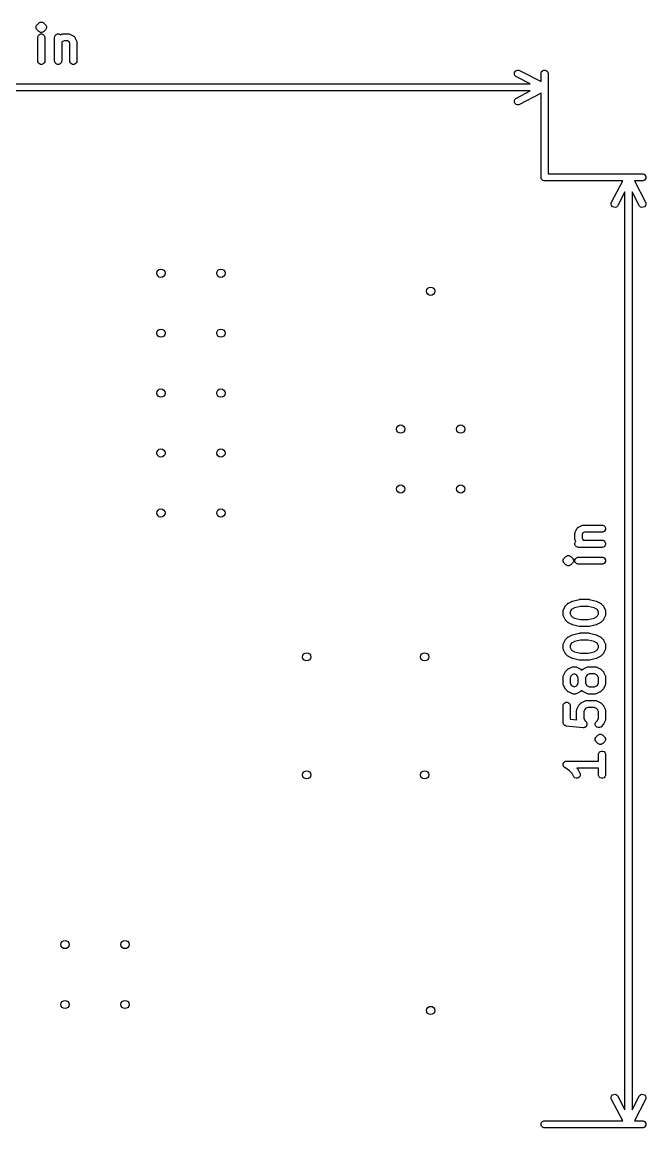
# Model space of a CAD drawing. Extents: x 0 to 2.16, y 0 to 1.85.
# Drawn here: x 1.118 to 2.159, y 0.004 to 1.849 of the extents above; entities that cross this region are included whole.
import ezdxf

# ---------------------------------------------------------------- set-up
doc = ezdxf.new("R2010")
doc.units = 0
doc.header["$MEASUREMENT"] = 0
doc.layers.add('BLACK', color=7, linetype='CONTINUOUS')

msp = doc.modelspace()

# ---------------------------------------------------------------- linework, layer by layer
at = {"layer": 'BLACK', "linetype": 'CONTINUOUS'}
for p, q in [((1.1435, 1.8446), (1.1463, 1.8474)), ((1.1463, 1.8474), (1.1472, 1.8481)), ((1.1472, 1.8481), (1.1485, 1.8487)), ((1.1472, 1.8481), (1.1472, 1.8481)), ((1.1485, 1.8487), (1.1493, 1.849)), ((1.1493, 1.849), (1.1516, 1.849)), ((1.1516, 1.849), (1.1524, 1.8487)), ((1.1524, 1.8487), (1.1537, 1.8481)), ((1.1537, 1.8481), (1.1546, 1.8474)), ((1.1546, 1.8474), (1.1574, 1.8446)), ((1.1418, 1.8416), (1.1419, 1.8418)), ((1.1418, 1.8393), (1.1418, 1.8416)), ((1.1421, 1.8387), (1.1418, 1.8393)), ((1.1419, 1.8418), (1.1427, 1.8437)), ((1.1427, 1.8371), (1.1421, 1.8387)), ((1.1427, 1.8437), (1.1435, 1.8446)), ((1.1427, 1.8437), (1.1427, 1.8437)), ((1.1435, 1.8362), (1.1427, 1.8371)), ((1.1463, 1.8334), (1.1435, 1.8362)), ((1.1447, 1.8247), (1.1455, 1.8268)), ((1.1455, 1.8268), (1.1472, 1.8284)), ((1.1472, 1.8327), (1.1463, 1.8334)), ((1.1481, 1.8323), (1.1472, 1.8327)), ((1.1472, 1.8284), (1.1493, 1.8293)), ((1.1493, 1.8318), (1.1481, 1.8323)), ((1.1516, 1.8318), (1.1493, 1.8318)), ((1.1493, 1.8293), (1.1516, 1.8293)), ((1.1531, 1.8324), (1.1516, 1.8318)), ((1.1516, 1.8293), (1.1537, 1.8284)), ((1.1537, 1.8327), (1.1531, 1.8324)), ((1.1546, 1.8334), (1.1537, 1.8327)), ((1.1537, 1.8327), (1.1537, 1.8327)), ((1.1537, 1.8284), (1.1554, 1.8268)), ((1.1574, 1.8362), (1.1546, 1.8334)), ((1.1554, 1.8268), (1.1562, 1.8247)), ((1.1574, 1.8446), (1.1582, 1.8437)), ((1.1582, 1.8371), (1.1574, 1.8362)), ((1.1582, 1.8437), (1.1591, 1.8416)), ((1.1591, 1.8393), (1.1582, 1.8371)), ((1.1582, 1.8371), (1.1582, 1.8371)), ((1.1591, 1.8416), (1.1591, 1.8393)), ((1.1728, 1.8247), (1.1737, 1.8268)), ((1.1737, 1.8268), (1.1753, 1.8284)), ((1.1753, 1.8284), (1.1774, 1.8293)), ((1.1774, 1.8293), (1.1797, 1.8293)), ((1.1797, 1.8293), (1.1819, 1.8284)), ((1.1819, 1.8284), (1.1824, 1.8279)), ((1.1824, 1.8279), (1.1844, 1.8288)), ((1.1844, 1.8288), (1.1854, 1.8292)), ((1.1854, 1.8292), (1.1857, 1.8292)), ((1.1857, 1.8292), (1.1859, 1.8293)), ((1.1859, 1.8293), (1.187, 1.8294)), ((1.187, 1.8294), (1.1954, 1.8294)), ((1.1954, 1.8294), (1.1966, 1.8293)), ((1.1966, 1.8293), (1.1968, 1.8292)), ((1.1968, 1.8292), (1.197, 1.8292)), ((1.197, 1.8292), (1.1981, 1.8288)), ((1.1981, 1.8288), (1.2037, 1.826)), ((1.1445, 1.8235), (1.1447, 1.8247)), ((1.1445, 1.7842), (1.1445, 1.8235)), ((1.1562, 1.8247), (1.1564, 1.8235)), ((1.1564, 1.8235), (1.1564, 1.7842)), ((1.1727, 1.8235), (1.1728, 1.8247)), ((1.1727, 1.7842), (1.1727, 1.8235)), ((1.1849, 1.8159), (1.1845, 1.8155)), ((1.1845, 1.8155), (1.1845, 1.7842)), ((1.1884, 1.8176), (1.1849, 1.8159)), ((1.1941, 1.8176), (1.1884, 1.8176)), ((1.1967, 1.8163), (1.1941, 1.8176)), ((1.198, 1.8137), (1.1967, 1.8163)), ((1.198, 1.7842), (1.198, 1.8137)), ((1.2037, 1.826), (1.2039, 1.8259)), ((1.2039, 1.8259), (1.204, 1.8258)), ((1.204, 1.8258), (1.2041, 1.8258)), ((1.2041, 1.8258), (1.2047, 1.8254)), ((1.2047, 1.8254), (1.2052, 1.8248)), ((1.2052, 1.8248), (1.2057, 1.8243)), ((1.2057, 1.8243), (1.2061, 1.8238)), ((1.2061, 1.8238), (1.2062, 1.8236)), ((1.2062, 1.8236), (1.2062, 1.8236)), ((1.2062, 1.8236), (1.2064, 1.8234)), ((1.2064, 1.8234), (1.2092, 1.8177)), ((1.2092, 1.8177), (1.2096, 1.8167)), ((1.2096, 1.8167), (1.2096, 1.8164)), ((1.2096, 1.8164), (1.2097, 1.8162)), ((1.2097, 1.8162), (1.2098, 1.8151)), ((1.2098, 1.8151), (1.2098, 1.7842)), ((1.1447, 1.783), (1.1445, 1.7842)), ((1.1455, 1.7809), (1.1447, 1.783)), ((1.1472, 1.7793), (1.1455, 1.7809)), ((1.1493, 1.7784), (1.1472, 1.7793)), ((1.1516, 1.7784), (1.1493, 1.7784)), ((1.1537, 1.7793), (1.1516, 1.7784)), ((1.1554, 1.7809), (1.1537, 1.7793)), ((1.1562, 1.783), (1.1554, 1.7809)), ((1.1564, 1.7842), (1.1562, 1.783)), ((1.1728, 1.783), (1.1727, 1.7842)), ((1.1737, 1.7809), (1.1728, 1.783)), ((1.1753, 1.7793), (1.1737, 1.7809)), ((1.1774, 1.7784), (1.1753, 1.7793)), ((1.1797, 1.7784), (1.1774, 1.7784)), ((1.1819, 1.7793), (1.1797, 1.7784)), ((1.1835, 1.7809), (1.1819, 1.7793)), ((1.1844, 1.783), (1.1835, 1.7809)), ((1.1845, 1.7842), (1.1844, 1.783)), ((1.1981, 1.783), (1.198, 1.7842)), ((1.199, 1.7809), (1.1981, 1.783)), ((1.2006, 1.7793), (1.199, 1.7809)), ((1.2027, 1.7784), (1.2006, 1.7793)), ((1.205, 1.7784), (1.2027, 1.7784)), ((1.2072, 1.7793), (1.205, 1.7784)), ((1.2088, 1.7809), (1.2072, 1.7793)), ((1.2097, 1.783), (1.2088, 1.7809)), ((1.2098, 1.7842), (1.2097, 1.783)), ((1.9398, 1.7624), (1.94, 1.7647)), ((1.9405, 1.7602), (1.9398, 1.7624)), ((1.94, 1.7647), (1.941, 1.7668)), ((1.942, 1.7585), (1.9405, 1.7602)), ((1.941, 1.7668), (1.9428, 1.7683)), ((1.9429, 1.7578), (1.942, 1.7585)), ((1.9428, 1.7683), (1.945, 1.769)), ((1.9659, 1.7459), (1.9429, 1.7578)), ((1.945, 1.769), (1.9473, 1.7688)), ((1.9473, 1.7688), (1.9484, 1.7683)), ((1.9484, 1.7683), (1.9841, 1.7497)), ((1.9841, 1.7631), (1.9842, 1.7642)), ((1.9841, 1.7497), (1.9841, 1.7631)), ((1.9842, 1.7642), (1.9851, 1.7664)), ((1.9851, 1.7664), (1.9867, 1.768)), ((1.9867, 1.768), (1.9888, 1.7689)), ((1.9888, 1.7689), (1.9912, 1.7689)), ((1.9912, 1.7689), (1.9933, 1.768)), ((1.9933, 1.768), (1.9949, 1.7664)), ((1.9949, 1.7664), (1.9958, 1.7642)), ((1.9958, 1.7642), (1.9959, 1.7631)), ((1.9959, 1.7631), (1.9959, 1.5959)), ((0.0341, 1.7459), (1.9659, 1.7459)), ((1.9659, 1.7341), (0.0341, 1.7341)), ((1.9398, 1.7176), (1.9405, 1.7198)), ((1.94, 1.7153), (1.9398, 1.7176)), ((1.9405, 1.7198), (1.942, 1.7215)), ((1.942, 1.7215), (1.9429, 1.7222)), ((1.9429, 1.7222), (1.9659, 1.7341)), ((1.9841, 1.7303), (1.9484, 1.7117)), ((1.9841, 1.59), (1.9841, 1.7303)), ((1.941, 1.7132), (1.94, 1.7153)), ((1.9428, 1.7117), (1.941, 1.7132)), ((1.945, 1.711), (1.9428, 1.7117)), ((1.9473, 1.7112), (1.945, 1.711)), ((1.9484, 1.7117), (1.9473, 1.7112)), ((1.9842, 1.5888), (1.9841, 1.59)), ((1.9851, 1.5867), (1.9842, 1.5888)), ((1.9867, 1.5851), (1.9851, 1.5867)), ((1.9959, 1.5959), (2.1531, 1.5959)), ((2.1531, 1.5959), (2.1542, 1.5958)), ((2.1542, 1.5958), (2.1564, 1.5949)), ((2.1564, 1.5949), (2.158, 1.5933)), ((2.158, 1.5867), (2.1564, 1.5851)), ((2.158, 1.5933), (2.1589, 1.5912)), ((2.1589, 1.5888), (2.158, 1.5867)), ((2.1589, 1.5912), (2.1589, 1.5888)), ((1.9888, 1.5842), (1.9867, 1.5851)), ((1.99, 1.5841), (1.9888, 1.5842)), ((2.1203, 1.5841), (1.99, 1.5841)), ((2.1017, 1.5484), (2.1203, 1.5841)), ((2.1531, 1.5841), (2.1397, 1.5841)), ((2.1397, 1.5841), (2.1583, 1.5484)), ((2.1542, 1.5842), (2.1531, 1.5841)), ((2.1564, 1.5851), (2.1542, 1.5842)), ((2.1241, 1.5659), (2.1122, 1.5429)), ((2.1241, 0.0341), (2.1241, 1.5659)), ((2.1478, 1.5429), (2.1359, 1.5659)), ((2.1359, 1.5659), (2.1359, 0.0341)), ((2.101, 1.545), (2.1012, 1.5473)), ((2.1017, 1.5428), (2.101, 1.545)), ((2.1012, 1.5473), (2.1017, 1.5484)), ((2.1032, 1.541), (2.1017, 1.5428)), ((2.1053, 1.54), (2.1032, 1.541)), ((2.1076, 1.5398), (2.1053, 1.54)), ((2.1098, 1.5405), (2.1076, 1.5398)), ((2.1115, 1.542), (2.1098, 1.5405)), ((2.1122, 1.5429), (2.1115, 1.542)), ((2.1485, 1.542), (2.1478, 1.5429)), ((2.1502, 1.5405), (2.1485, 1.542)), ((2.1524, 1.5398), (2.1502, 1.5405)), ((2.1547, 1.54), (2.1524, 1.5398)), ((2.1568, 1.541), (2.1547, 1.54)), ((2.1583, 1.5428), (2.1568, 1.541)), ((2.1583, 1.5484), (2.1588, 1.5473)), ((2.159, 1.545), (2.1583, 1.5428)), ((2.1588, 1.5473), (2.159, 1.545)), ((2.0406, 0.9954), (2.0407, 0.9966)), ((2.0407, 0.9966), (2.0408, 0.9968)), ((2.0408, 0.997), (2.0412, 0.9981)), ((2.0408, 0.9968), (2.0408, 0.997)), ((2.0412, 0.9981), (2.044, 1.0037)), ((2.044, 1.0037), (2.0441, 1.0039)), ((2.0441, 1.0039), (2.0442, 1.004)), ((2.0442, 1.0041), (2.0446, 1.0047)), ((2.0442, 1.004), (2.0442, 1.0041)), ((2.0446, 1.0047), (2.0452, 1.0052)), ((2.0452, 1.0052), (2.0457, 1.0057)), ((2.0457, 1.0057), (2.0462, 1.0061)), ((2.0462, 1.0061), (2.0464, 1.0062)), ((2.0464, 1.0062), (2.0466, 1.0064)), ((2.0464, 1.0062), (2.0464, 1.0062)), ((2.0466, 1.0064), (2.0523, 1.0092)), ((2.0523, 1.0092), (2.0533, 1.0096)), ((2.0537, 0.9967), (2.0524, 0.9941)), ((2.0533, 1.0096), (2.0536, 1.0096)), ((2.0536, 1.0096), (2.0538, 1.0097)), ((2.0563, 0.998), (2.0537, 0.9967)), ((2.0538, 1.0097), (2.0549, 1.0098)), ((2.0549, 1.0098), (2.0858, 1.0098)), ((2.0858, 0.998), (2.0563, 0.998)), ((2.0858, 1.0098), (2.087, 1.0097)), ((2.087, 0.9981), (2.0858, 0.998)), ((2.087, 1.0097), (2.0891, 1.0088)), ((2.0891, 0.999), (2.087, 0.9981)), ((2.0891, 1.0088), (2.0907, 1.0072)), ((2.0907, 1.0006), (2.0891, 0.999)), ((2.0907, 1.0072), (2.0916, 1.005)), ((2.0916, 1.0027), (2.0907, 1.0006)), ((2.0916, 1.005), (2.0916, 1.0027)), ((2.0406, 0.987), (2.0406, 0.9954)), ((2.0407, 0.9859), (2.0406, 0.987)), ((2.0408, 0.9857), (2.0407, 0.9859)), ((2.0407, 0.9797), (2.0416, 0.9819)), ((2.0407, 0.9774), (2.0407, 0.9797)), ((2.0408, 0.9854), (2.0408, 0.9857)), ((2.0412, 0.9844), (2.0408, 0.9854)), ((2.0421, 0.9824), (2.0412, 0.9844)), ((2.0416, 0.9819), (2.0421, 0.9824)), ((2.0524, 0.9941), (2.0524, 0.9884)), ((2.0524, 0.9884), (2.0541, 0.9849)), ((2.0541, 0.9849), (2.0545, 0.9845)), ((2.0545, 0.9845), (2.0858, 0.9845)), ((2.0858, 0.9845), (2.087, 0.9844)), ((2.087, 0.9844), (2.0891, 0.9835)), ((2.0891, 0.9835), (2.0907, 0.9819)), ((2.0907, 0.9819), (2.0916, 0.9797)), ((2.0916, 0.9797), (2.0916, 0.9774)), ((2.0416, 0.9753), (2.0407, 0.9774)), ((2.0432, 0.9737), (2.0416, 0.9753)), ((2.0453, 0.9728), (2.0432, 0.9737)), ((2.0465, 0.9727), (2.0453, 0.9728)), ((2.0858, 0.9727), (2.0465, 0.9727)), ((2.087, 0.9728), (2.0858, 0.9727)), ((2.0891, 0.9737), (2.087, 0.9728)), ((2.0907, 0.9753), (2.0891, 0.9737)), ((2.0916, 0.9774), (2.0907, 0.9753)), ((2.021, 0.9516), (2.0219, 0.9537)), ((2.021, 0.9493), (2.021, 0.9516)), ((2.021, 0.9516), (2.021, 0.9516)), ((2.021, 0.9516), (2.021, 0.9516)), ((2.0211, 0.9491), (2.021, 0.9493)), ((2.0219, 0.9472), (2.0211, 0.9491)), ((2.0219, 0.9537), (2.0226, 0.9546)), ((2.0219, 0.9537), (2.0219, 0.9537)), ((2.0226, 0.9463), (2.0219, 0.9472)), ((2.0219, 0.9472), (2.0219, 0.9472)), ((2.0226, 0.9546), (2.0254, 0.9574)), ((2.0254, 0.9435), (2.0226, 0.9463)), ((2.0254, 0.9574), (2.0263, 0.9582)), ((2.0263, 0.9427), (2.0254, 0.9435)), ((2.0263, 0.9582), (2.0284, 0.9591)), ((2.0284, 0.9418), (2.0263, 0.9427)), ((2.0263, 0.9427), (2.0263, 0.9427)), ((2.0284, 0.9591), (2.0307, 0.9591)), ((2.0307, 0.9418), (2.0284, 0.9418)), ((2.0284, 0.9418), (2.0284, 0.9418)), ((2.0307, 0.9591), (2.0307, 0.9591)), ((2.0307, 0.9591), (2.0316, 0.9587)), ((2.0329, 0.9427), (2.0307, 0.9418)), ((2.0316, 0.9587), (2.0329, 0.9582)), ((2.0329, 0.9582), (2.0329, 0.9582)), ((2.0329, 0.9582), (2.0338, 0.9574)), ((2.0338, 0.9435), (2.0329, 0.9427)), ((2.0338, 0.9574), (2.0366, 0.9546)), ((2.0366, 0.9463), (2.0338, 0.9435)), ((2.0366, 0.9546), (2.0373, 0.9537)), ((2.0373, 0.9472), (2.0366, 0.9463)), ((2.0373, 0.9537), (2.0373, 0.9537)), ((2.0373, 0.9537), (2.0382, 0.9516)), ((2.0377, 0.9481), (2.0373, 0.9472)), ((2.0382, 0.9493), (2.0377, 0.9481)), ((2.0382, 0.9516), (2.0382, 0.9493)), ((2.0407, 0.9516), (2.0416, 0.9537)), ((2.0407, 0.9493), (2.0407, 0.9516)), ((2.0416, 0.9472), (2.0407, 0.9493)), ((2.0416, 0.9537), (2.0432, 0.9554)), ((2.0432, 0.9455), (2.0416, 0.9472)), ((2.0432, 0.9554), (2.0453, 0.9562)), ((2.0453, 0.9447), (2.0432, 0.9455)), ((2.0453, 0.9562), (2.0465, 0.9564)), ((2.0465, 0.9445), (2.0453, 0.9447)), ((2.0465, 0.9564), (2.0858, 0.9564)), ((2.0858, 0.9445), (2.0465, 0.9445)), ((2.0858, 0.9564), (2.087, 0.9562)), ((2.087, 0.9447), (2.0858, 0.9445)), ((2.087, 0.9562), (2.0891, 0.9554)), ((2.0891, 0.9455), (2.087, 0.9447)), ((2.0891, 0.9554), (2.0907, 0.9537)), ((2.0907, 0.9472), (2.0891, 0.9455)), ((2.0907, 0.9537), (2.0916, 0.9516)), ((2.0916, 0.9493), (2.0907, 0.9472)), ((2.0916, 0.9516), (2.0916, 0.9493)), ((2.0366, 0.8831), (2.0478, 0.8859)), ((2.0478, 0.8859), (2.048, 0.8859)), ((2.048, 0.8859), (2.0481, 0.8859)), ((2.0481, 0.8859), (2.0486, 0.886)), ((2.0486, 0.886), (2.049, 0.886)), ((2.049, 0.886), (2.0491, 0.886)), ((2.0491, 0.886), (2.0493, 0.8861)), ((2.0493, 0.8861), (2.0633, 0.8861)), ((2.0633, 0.8861), (2.0635, 0.886)), ((2.0635, 0.886), (2.0636, 0.886)), ((2.0636, 0.886), (2.0641, 0.886)), ((2.0641, 0.886), (2.0645, 0.8859)), ((2.0645, 0.8859), (2.0646, 0.8859)), ((2.0646, 0.8859), (2.0648, 0.8859)), ((2.0648, 0.8859), (2.076, 0.8831)), ((2.0209, 0.8661), (2.021, 0.8672)), ((2.021, 0.8672), (2.0211, 0.8674)), ((2.0211, 0.8676), (2.0215, 0.8687)), ((2.0211, 0.8674), (2.0211, 0.8676)), ((2.0215, 0.8687), (2.0243, 0.8744)), ((2.0243, 0.8744), (2.0246, 0.8748)), ((2.0246, 0.8748), (2.0247, 0.875)), ((2.0247, 0.875), (2.0248, 0.8752)), ((2.0248, 0.8752), (2.0249, 0.8753)), ((2.0249, 0.8753), (2.025, 0.8754)), ((2.025, 0.8754), (2.0254, 0.8759)), ((2.0254, 0.8759), (2.0282, 0.8787)), ((2.0282, 0.8787), (2.0287, 0.8791)), ((2.0287, 0.8791), (2.0288, 0.8792)), ((2.0288, 0.8792), (2.029, 0.8793)), ((2.029, 0.8793), (2.0291, 0.8794)), ((2.0291, 0.8794), (2.0293, 0.8795)), ((2.0293, 0.8795), (2.0298, 0.8798)), ((2.0298, 0.8798), (2.0354, 0.8826)), ((2.0345, 0.8682), (2.0327, 0.8647)), ((2.0359, 0.8697), (2.0345, 0.8682)), ((2.0354, 0.8826), (2.0355, 0.8826)), ((2.0355, 0.8827), (2.036, 0.8828)), ((2.0355, 0.8826), (2.0355, 0.8827)), ((2.0401, 0.8718), (2.0359, 0.8697)), ((2.036, 0.8828), (2.0365, 0.883)), ((2.0365, 0.883), (2.0366, 0.8831)), ((2.0365, 0.883), (2.0365, 0.883)), ((2.05, 0.8742), (2.0401, 0.8718)), ((2.0626, 0.8742), (2.05, 0.8742)), ((2.0725, 0.8718), (2.0626, 0.8742)), ((2.0767, 0.8697), (2.0725, 0.8718)), ((2.076, 0.8831), (2.0761, 0.883)), ((2.0761, 0.883), (2.0762, 0.883)), ((2.0762, 0.883), (2.0766, 0.8828)), ((2.0766, 0.8828), (2.0771, 0.8827)), ((2.0782, 0.8682), (2.0767, 0.8697)), ((2.0771, 0.8827), (2.0771, 0.8826)), ((2.0771, 0.8826), (2.0772, 0.8826)), ((2.0772, 0.8826), (2.0829, 0.8798)), ((2.0799, 0.8647), (2.0782, 0.8682)), ((2.0829, 0.8798), (2.0834, 0.8795)), ((2.0834, 0.8795), (2.0835, 0.8794)), ((2.0835, 0.8794), (2.0837, 0.8793)), ((2.0837, 0.8793), (2.0838, 0.8792)), ((2.0838, 0.8792), (2.0839, 0.8791)), ((2.0839, 0.8791), (2.0844, 0.8787)), ((2.0844, 0.8787), (2.0872, 0.8759)), ((2.0872, 0.8759), (2.0876, 0.8754)), ((2.0876, 0.8754), (2.0877, 0.8753)), ((2.0877, 0.8753), (2.0878, 0.8752)), ((2.0878, 0.8752), (2.0879, 0.875)), ((2.0879, 0.875), (2.088, 0.8748)), ((2.088, 0.8748), (2.0883, 0.8744)), ((2.0883, 0.8744), (2.0911, 0.8687)), ((2.0911, 0.8687), (2.0915, 0.8676)), ((2.0915, 0.8676), (2.0916, 0.8674)), ((2.0916, 0.8674), (2.0916, 0.8672)), ((2.0916, 0.8672), (2.0917, 0.8661)), ((2.0209, 0.8605), (2.0209, 0.8661)), ((2.021, 0.8593), (2.0209, 0.8605)), ((2.0211, 0.8591), (2.021, 0.8593)), ((2.0211, 0.8589), (2.0211, 0.8591)), ((2.0215, 0.8578), (2.0211, 0.8589)), ((2.0243, 0.8522), (2.0215, 0.8578)), ((2.0246, 0.8517), (2.0243, 0.8522)), ((2.0247, 0.8516), (2.0246, 0.8517)), ((2.0248, 0.8514), (2.0247, 0.8516)), ((2.0249, 0.8512), (2.0248, 0.8514)), ((2.025, 0.8511), (2.0249, 0.8512)), ((2.0254, 0.8507), (2.025, 0.8511)), ((2.0282, 0.8478), (2.0254, 0.8507)), ((2.0327, 0.8647), (2.0327, 0.8619)), ((2.0327, 0.8619), (2.0345, 0.8583)), ((2.0345, 0.8583), (2.0359, 0.8569)), ((2.0359, 0.8569), (2.0401, 0.8548)), ((2.0401, 0.8548), (2.05, 0.8523)), ((2.05, 0.8523), (2.0626, 0.8523)), ((2.0626, 0.8523), (2.0725, 0.8548)), ((2.0725, 0.8548), (2.0767, 0.8569)), ((2.0767, 0.8569), (2.0782, 0.8583)), ((2.0782, 0.8583), (2.0799, 0.8619)), ((2.0799, 0.8619), (2.0799, 0.8647)), ((2.0872, 0.8507), (2.0844, 0.8478)), ((2.0876, 0.8511), (2.0872, 0.8507)), ((2.0877, 0.8512), (2.0876, 0.8511)), ((2.0878, 0.8514), (2.0877, 0.8512)), ((2.0879, 0.8516), (2.0878, 0.8514)), ((2.088, 0.8517), (2.0879, 0.8516)), ((2.0883, 0.8522), (2.088, 0.8517)), ((2.0911, 0.8578), (2.0883, 0.8522)), ((2.0915, 0.8589), (2.0911, 0.8578)), ((2.0916, 0.8591), (2.0915, 0.8589)), ((2.0917, 0.8605), (2.0916, 0.8593)), ((2.0916, 0.8593), (2.0916, 0.8591)), ((2.0917, 0.8661), (2.0917, 0.8605)), ((2.0287, 0.8475), (2.0282, 0.8478)), ((2.0288, 0.8474), (2.0287, 0.8475)), ((2.029, 0.8472), (2.0288, 0.8474)), ((2.0291, 0.8471), (2.029, 0.8472)), ((2.0293, 0.8471), (2.0291, 0.8471)), ((2.0298, 0.8467), (2.0293, 0.8471)), ((2.0354, 0.8439), (2.0298, 0.8467)), ((2.0355, 0.8439), (2.0354, 0.8439)), ((2.036, 0.8437), (2.0355, 0.8439)), ((2.0355, 0.8439), (2.0355, 0.8439)), ((2.0365, 0.8435), (2.036, 0.8437)), ((2.0366, 0.8435), (2.0365, 0.8435)), ((2.0365, 0.8435), (2.0365, 0.8435)), ((2.0478, 0.8407), (2.0366, 0.8435)), ((2.048, 0.8406), (2.0478, 0.8407)), ((2.0481, 0.8406), (2.048, 0.8406)), ((2.0486, 0.8406), (2.0481, 0.8406)), ((2.049, 0.8405), (2.0486, 0.8406)), ((2.0491, 0.8405), (2.049, 0.8405)), ((2.0493, 0.8405), (2.0491, 0.8405)), ((2.0633, 0.8405), (2.0493, 0.8405)), ((2.0635, 0.8405), (2.0633, 0.8405)), ((2.0636, 0.8405), (2.0635, 0.8405)), ((2.0641, 0.8406), (2.0636, 0.8405)), ((2.0645, 0.8406), (2.0641, 0.8406)), ((2.0646, 0.8406), (2.0645, 0.8406)), ((2.0648, 0.8407), (2.0646, 0.8406)), ((2.076, 0.8435), (2.0648, 0.8407)), ((2.0761, 0.8435), (2.076, 0.8435)), ((2.0762, 0.8435), (2.0761, 0.8435)), ((2.0766, 0.8437), (2.0762, 0.8435)), ((2.0771, 0.8439), (2.0766, 0.8437)), ((2.0772, 0.8439), (2.0771, 0.8439)), ((2.0771, 0.8439), (2.0771, 0.8439)), ((2.0829, 0.8467), (2.0772, 0.8439)), ((2.0834, 0.8471), (2.0829, 0.8467)), ((2.0835, 0.8471), (2.0834, 0.8471)), ((2.0837, 0.8472), (2.0835, 0.8471)), ((2.0838, 0.8474), (2.0837, 0.8472)), ((2.0839, 0.8475), (2.0838, 0.8474)), ((2.0844, 0.8478), (2.0839, 0.8475)), ((2.0211, 0.8114), (2.0215, 0.8125)), ((2.0215, 0.8125), (2.0243, 0.8181)), ((2.0243, 0.8181), (2.0246, 0.8186)), ((2.0246, 0.8186), (2.0247, 0.8187)), ((2.0247, 0.8187), (2.0248, 0.8189)), ((2.0248, 0.8189), (2.0249, 0.8191)), ((2.0249, 0.8191), (2.025, 0.8192)), ((2.025, 0.8192), (2.0254, 0.8196)), ((2.0254, 0.8196), (2.0282, 0.8225)), ((2.0282, 0.8225), (2.0287, 0.8228)), ((2.0287, 0.8228), (2.0288, 0.8229)), ((2.0288, 0.8229), (2.029, 0.8231)), ((2.029, 0.8231), (2.0291, 0.8232)), ((2.0291, 0.8232), (2.0293, 0.8232)), ((2.0293, 0.8232), (2.0298, 0.8236)), ((2.0298, 0.8236), (2.0354, 0.8264)), ((2.0345, 0.812), (2.0327, 0.8084)), ((2.0359, 0.8134), (2.0345, 0.812)), ((2.0354, 0.8264), (2.0355, 0.8264)), ((2.0355, 0.8264), (2.036, 0.8266)), ((2.0355, 0.8264), (2.0355, 0.8264)), ((2.0401, 0.8155), (2.0359, 0.8134)), ((2.036, 0.8266), (2.0365, 0.8268)), ((2.0365, 0.8268), (2.0365, 0.8268)), ((2.0365, 0.8268), (2.0366, 0.8268)), ((2.0366, 0.8268), (2.0478, 0.8296)), ((2.05, 0.818), (2.0401, 0.8155)), ((2.0478, 0.8296), (2.048, 0.8297)), ((2.048, 0.8297), (2.0481, 0.8297)), ((2.0481, 0.8297), (2.0486, 0.8297)), ((2.0486, 0.8297), (2.049, 0.8298)), ((2.049, 0.8298), (2.0491, 0.8298)), ((2.0491, 0.8298), (2.0493, 0.8298)), ((2.0493, 0.8298), (2.0633, 0.8298)), ((2.0626, 0.818), (2.05, 0.818)), ((2.0725, 0.8155), (2.0626, 0.818)), ((2.0633, 0.8298), (2.0635, 0.8298)), ((2.0635, 0.8298), (2.0636, 0.8298)), ((2.0636, 0.8298), (2.0641, 0.8297)), ((2.0641, 0.8297), (2.0645, 0.8297)), ((2.0645, 0.8297), (2.0646, 0.8297)), ((2.0646, 0.8297), (2.0648, 0.8296)), ((2.0648, 0.8296), (2.076, 0.8268)), ((2.0767, 0.8134), (2.0725, 0.8155)), ((2.076, 0.8268), (2.0761, 0.8268)), ((2.0761, 0.8268), (2.0762, 0.8268)), ((2.0762, 0.8268), (2.0766, 0.8266)), ((2.0766, 0.8266), (2.0771, 0.8264)), ((2.0782, 0.812), (2.0767, 0.8134)), ((2.0771, 0.8264), (2.0771, 0.8264)), ((2.0771, 0.8264), (2.0772, 0.8264)), ((2.0772, 0.8264), (2.0829, 0.8236)), ((2.0799, 0.8084), (2.0782, 0.812)), ((2.0829, 0.8236), (2.0834, 0.8232)), ((2.0834, 0.8232), (2.0835, 0.8232)), ((2.0835, 0.8232), (2.0837, 0.8231)), ((2.0837, 0.8231), (2.0838, 0.8229)), ((2.0838, 0.8229), (2.0839, 0.8228)), ((2.0839, 0.8228), (2.0844, 0.8225)), ((2.0844, 0.8225), (2.0872, 0.8196)), ((2.0872, 0.8196), (2.0876, 0.8192)), ((2.0876, 0.8192), (2.0877, 0.8191)), ((2.0877, 0.8191), (2.0878, 0.8189)), ((2.0878, 0.8189), (2.0879, 0.8187)), ((2.0879, 0.8187), (2.088, 0.8186)), ((2.088, 0.8186), (2.0883, 0.8181)), ((2.0883, 0.8181), (2.0911, 0.8125)), ((2.0911, 0.8125), (2.0915, 0.8114)), ((2.0209, 0.8098), (2.021, 0.811)), ((2.0209, 0.8042), (2.0209, 0.8098)), ((2.021, 0.8031), (2.0209, 0.8042)), ((2.021, 0.811), (2.0211, 0.8112)), ((2.0211, 0.8029), (2.021, 0.8031)), ((2.0211, 0.8112), (2.0211, 0.8114)), ((2.0211, 0.8027), (2.0211, 0.8029)), ((2.0215, 0.8016), (2.0211, 0.8027)), ((2.0243, 0.796), (2.0215, 0.8016)), ((2.0246, 0.7955), (2.0243, 0.796)), ((2.0247, 0.7953), (2.0246, 0.7955)), ((2.0248, 0.7952), (2.0247, 0.7953)), ((2.0249, 0.795), (2.0248, 0.7952)), ((2.025, 0.7949), (2.0249, 0.795)), ((2.0254, 0.7944), (2.025, 0.7949)), ((2.0282, 0.7916), (2.0254, 0.7944)), ((2.0327, 0.8084), (2.0327, 0.8056)), ((2.0327, 0.8056), (2.0345, 0.8021)), ((2.0345, 0.8021), (2.0359, 0.8006)), ((2.0359, 0.8006), (2.0401, 0.7985)), ((2.0401, 0.7985), (2.05, 0.7961)), ((2.05, 0.7961), (2.0626, 0.7961)), ((2.0626, 0.7961), (2.0725, 0.7985)), ((2.0725, 0.7985), (2.0767, 0.8006)), ((2.0767, 0.8006), (2.0782, 0.8021)), ((2.0782, 0.8021), (2.0799, 0.8056)), ((2.0799, 0.8056), (2.0799, 0.8084)), ((2.0872, 0.7944), (2.0844, 0.7916)), ((2.0876, 0.7949), (2.0872, 0.7944)), ((2.0877, 0.795), (2.0876, 0.7949)), ((2.0878, 0.7952), (2.0877, 0.795)), ((2.0879, 0.7953), (2.0878, 0.7952)), ((2.088, 0.7955), (2.0879, 0.7953)), ((2.0883, 0.796), (2.088, 0.7955)), ((2.0911, 0.8016), (2.0883, 0.796)), ((2.0915, 0.8027), (2.0911, 0.8016)), ((2.0915, 0.8114), (2.0916, 0.8112)), ((2.0916, 0.8029), (2.0915, 0.8027)), ((2.0916, 0.8112), (2.0916, 0.811)), ((2.0916, 0.811), (2.0917, 0.8098)), ((2.0917, 0.8042), (2.0916, 0.8031)), ((2.0916, 0.8031), (2.0916, 0.8029)), ((2.0917, 0.8098), (2.0917, 0.8042)), ((2.0287, 0.7912), (2.0282, 0.7916)), ((2.0288, 0.7911), (2.0287, 0.7912)), ((2.029, 0.791), (2.0288, 0.7911)), ((2.0291, 0.7909), (2.029, 0.791)), ((2.0293, 0.7908), (2.0291, 0.7909)), ((2.0298, 0.7905), (2.0293, 0.7908)), ((2.0354, 0.7877), (2.0298, 0.7905)), ((2.0355, 0.7877), (2.0354, 0.7877)), ((2.0355, 0.7876), (2.0355, 0.7877)), ((2.036, 0.7875), (2.0355, 0.7876)), ((2.0365, 0.7873), (2.036, 0.7875)), ((2.0366, 0.7872), (2.0365, 0.7873)), ((2.0365, 0.7873), (2.0365, 0.7873)), ((2.0478, 0.7844), (2.0366, 0.7872)), ((2.048, 0.7844), (2.0478, 0.7844)), ((2.0481, 0.7844), (2.048, 0.7844)), ((2.0486, 0.7843), (2.0481, 0.7844)), ((2.049, 0.7843), (2.0486, 0.7843)), ((2.0491, 0.7843), (2.049, 0.7843)), ((2.0493, 0.7843), (2.0491, 0.7843)), ((2.0633, 0.7843), (2.0493, 0.7843)), ((2.0635, 0.7843), (2.0633, 0.7843)), ((2.0636, 0.7843), (2.0635, 0.7843)), ((2.0641, 0.7843), (2.0636, 0.7843)), ((2.0645, 0.7844), (2.0641, 0.7843)), ((2.0646, 0.7844), (2.0645, 0.7844)), ((2.0648, 0.7844), (2.0646, 0.7844)), ((2.076, 0.7872), (2.0648, 0.7844)), ((2.0761, 0.7873), (2.076, 0.7872)), ((2.0762, 0.7873), (2.0761, 0.7873)), ((2.0766, 0.7875), (2.0762, 0.7873)), ((2.0771, 0.7876), (2.0766, 0.7875)), ((2.0772, 0.7877), (2.0771, 0.7877)), ((2.0771, 0.7877), (2.0771, 0.7876)), ((2.0829, 0.7905), (2.0772, 0.7877)), ((2.0834, 0.7908), (2.0829, 0.7905)), ((2.0835, 0.7909), (2.0834, 0.7908)), ((2.0837, 0.791), (2.0835, 0.7909)), ((2.0838, 0.7911), (2.0837, 0.791)), ((2.0839, 0.7912), (2.0838, 0.7911)), ((2.0844, 0.7916), (2.0839, 0.7912)), ((2.0209, 0.7564), (2.021, 0.7576)), ((2.021, 0.7576), (2.0211, 0.7578)), ((2.0211, 0.758), (2.0215, 0.7591)), ((2.0211, 0.7578), (2.0211, 0.758)), ((2.0215, 0.7591), (2.0243, 0.7647)), ((2.0243, 0.7647), (2.0246, 0.7652)), ((2.0246, 0.7652), (2.0247, 0.7653)), ((2.0247, 0.7653), (2.0248, 0.7655)), ((2.0248, 0.7655), (2.0249, 0.7657)), ((2.0249, 0.7657), (2.025, 0.7658)), ((2.025, 0.7658), (2.0254, 0.7662)), ((2.0254, 0.7662), (2.0282, 0.769)), ((2.0282, 0.769), (2.0287, 0.7694)), ((2.0287, 0.7694), (2.0288, 0.7695)), ((2.0288, 0.7695), (2.029, 0.7696)), ((2.029, 0.7696), (2.0291, 0.7698)), ((2.0291, 0.7698), (2.0293, 0.7698)), ((2.0293, 0.7698), (2.0298, 0.7701)), ((2.0298, 0.7701), (2.0354, 0.7729)), ((2.0345, 0.7585), (2.0327, 0.755)), ((2.0359, 0.76), (2.0345, 0.7585)), ((2.0354, 0.7729), (2.0365, 0.7734)), ((2.0394, 0.7618), (2.0359, 0.76)), ((2.0365, 0.7734), (2.0367, 0.7734)), ((2.0367, 0.7734), (2.0369, 0.7735)), ((2.0369, 0.7735), (2.038, 0.7736)), ((2.038, 0.7736), (2.0408, 0.7736)), ((2.0395, 0.7618), (2.0394, 0.7618)), ((2.043, 0.76), (2.0395, 0.7618)), ((2.0408, 0.7736), (2.042, 0.7735)), ((2.042, 0.7735), (2.0422, 0.7734)), ((2.0422, 0.7734), (2.0424, 0.7734)), ((2.0424, 0.7734), (2.0435, 0.7729)), ((2.0444, 0.7585), (2.043, 0.76)), ((2.0435, 0.7729), (2.0491, 0.7701)), ((2.0462, 0.755), (2.0444, 0.7585)), ((2.0491, 0.7701), (2.0496, 0.7698)), ((2.0496, 0.7698), (2.0498, 0.7698)), ((2.0498, 0.7698), (2.0499, 0.7696)), ((2.0499, 0.7696), (2.0501, 0.7695)), ((2.0501, 0.7695), (2.0502, 0.7694)), ((2.0502, 0.7694), (2.0506, 0.769)), ((2.0506, 0.769), (2.0521, 0.7676)), ((2.0521, 0.7676), (2.0535, 0.769)), ((2.0535, 0.769), (2.054, 0.7694)), ((2.054, 0.7694), (2.0541, 0.7695)), ((2.0541, 0.7695), (2.0543, 0.7696)), ((2.0543, 0.7696), (2.0544, 0.7698)), ((2.0544, 0.7698), (2.0546, 0.7698)), ((2.0546, 0.7698), (2.0551, 0.7701)), ((2.0551, 0.7701), (2.0607, 0.7729)), ((2.0598, 0.7585), (2.058, 0.755)), ((2.0612, 0.76), (2.0598, 0.7585)), ((2.0607, 0.7729), (2.0618, 0.7734)), ((2.0647, 0.7618), (2.0612, 0.76)), ((2.0618, 0.7734), (2.062, 0.7734)), ((2.062, 0.7734), (2.0622, 0.7735)), ((2.0622, 0.7735), (2.0633, 0.7736)), ((2.0633, 0.7736), (2.0746, 0.7736)), ((2.0732, 0.7618), (2.0647, 0.7618)), ((2.0767, 0.76), (2.0732, 0.7618)), ((2.0746, 0.7736), (2.0757, 0.7735)), ((2.0757, 0.7735), (2.0759, 0.7734)), ((2.0759, 0.7734), (2.0762, 0.7734)), ((2.0762, 0.7734), (2.0772, 0.7729)), ((2.0782, 0.7585), (2.0767, 0.76)), ((2.0772, 0.7729), (2.0829, 0.7701)), ((2.0799, 0.755), (2.0782, 0.7585)), ((2.0829, 0.7701), (2.0834, 0.7698)), ((2.0834, 0.7698), (2.0835, 0.7698)), ((2.0835, 0.7698), (2.0837, 0.7696)), ((2.0837, 0.7696), (2.0838, 0.7695)), ((2.0838, 0.7695), (2.0839, 0.7694)), ((2.0839, 0.7694), (2.0844, 0.769)), ((2.0844, 0.769), (2.0872, 0.7662)), ((2.0872, 0.7662), (2.0876, 0.7658)), ((2.0876, 0.7658), (2.0877, 0.7657)), ((2.0877, 0.7657), (2.0878, 0.7655)), ((2.0878, 0.7655), (2.0879, 0.7653)), ((2.0879, 0.7653), (2.088, 0.7652)), ((2.088, 0.7652), (2.0883, 0.7647)), ((2.0883, 0.7647), (2.0911, 0.7591)), ((2.0911, 0.7591), (2.0915, 0.758)), ((2.0915, 0.758), (2.0916, 0.7578)), ((2.0916, 0.7578), (2.0916, 0.7576)), ((2.0916, 0.7576), (2.0917, 0.7564)), ((2.0209, 0.7452), (2.0209, 0.7564)), ((2.021, 0.744), (2.0209, 0.7452)), ((2.0211, 0.7438), (2.021, 0.744)), ((2.0211, 0.7436), (2.0211, 0.7438)), ((2.0215, 0.7425), (2.0211, 0.7436)), ((2.0243, 0.7369), (2.0215, 0.7425)), ((2.0327, 0.755), (2.0327, 0.7466)), ((2.0327, 0.7466), (2.0345, 0.743)), ((2.0345, 0.743), (2.0359, 0.7416)), ((2.0359, 0.7416), (2.0394, 0.7398)), ((2.0394, 0.7398), (2.0395, 0.7398)), ((2.0395, 0.7398), (2.043, 0.7416)), ((2.043, 0.7416), (2.0444, 0.743)), ((2.0444, 0.743), (2.0462, 0.7466)), ((2.0462, 0.7466), (2.0462, 0.755)), ((2.058, 0.755), (2.058, 0.7466)), ((2.058, 0.7466), (2.0598, 0.743)), ((2.0598, 0.743), (2.0612, 0.7416)), ((2.0612, 0.7416), (2.0647, 0.7398)), ((2.0647, 0.7398), (2.0732, 0.7398)), ((2.0732, 0.7398), (2.0767, 0.7416)), ((2.0767, 0.7416), (2.0782, 0.743)), ((2.0782, 0.743), (2.0799, 0.7466)), ((2.0799, 0.7466), (2.0799, 0.755)), ((2.0911, 0.7425), (2.0883, 0.7369)), ((2.0915, 0.7436), (2.0911, 0.7425)), ((2.0916, 0.7438), (2.0915, 0.7436)), ((2.0917, 0.7452), (2.0916, 0.744)), ((2.0916, 0.744), (2.0916, 0.7438)), ((2.0917, 0.7564), (2.0917, 0.7452)), ((2.0246, 0.7364), (2.0243, 0.7369)), ((2.0247, 0.7363), (2.0246, 0.7364)), ((2.0248, 0.7361), (2.0247, 0.7363)), ((2.0249, 0.7359), (2.0248, 0.7361)), ((2.025, 0.7358), (2.0249, 0.7359)), ((2.0254, 0.7354), (2.025, 0.7358)), ((2.0282, 0.7326), (2.0254, 0.7354)), ((2.0287, 0.7322), (2.0282, 0.7326)), ((2.0288, 0.7321), (2.0287, 0.7322)), ((2.029, 0.7319), (2.0288, 0.7321)), ((2.0291, 0.7318), (2.029, 0.7319)), ((2.0293, 0.7318), (2.0291, 0.7318)), ((2.0298, 0.7314), (2.0293, 0.7318)), ((2.0354, 0.7286), (2.0298, 0.7314)), ((2.0365, 0.7282), (2.0354, 0.7286)), ((2.0367, 0.7282), (2.0365, 0.7282)), ((2.0369, 0.7281), (2.0367, 0.7282)), ((2.038, 0.728), (2.0369, 0.7281)), ((2.0408, 0.728), (2.038, 0.728)), ((2.042, 0.7281), (2.0408, 0.728)), ((2.0422, 0.7282), (2.042, 0.7281)), ((2.0424, 0.7282), (2.0422, 0.7282)), ((2.0435, 0.7286), (2.0424, 0.7282)), ((2.0491, 0.7314), (2.0435, 0.7286)), ((2.0496, 0.7318), (2.0491, 0.7314)), ((2.0498, 0.7318), (2.0496, 0.7318)), ((2.0499, 0.7319), (2.0498, 0.7318)), ((2.0501, 0.7321), (2.0499, 0.7319)), ((2.0502, 0.7322), (2.0501, 0.7321)), ((2.0506, 0.7326), (2.0502, 0.7322)), ((2.0521, 0.734), (2.0506, 0.7326)), ((2.0535, 0.7326), (2.0521, 0.734)), ((2.054, 0.7322), (2.0535, 0.7326)), ((2.0541, 0.7321), (2.054, 0.7322)), ((2.0543, 0.7319), (2.0541, 0.7321)), ((2.0544, 0.7318), (2.0543, 0.7319)), ((2.0546, 0.7318), (2.0544, 0.7318)), ((2.0551, 0.7314), (2.0546, 0.7318)), ((2.0607, 0.7286), (2.0551, 0.7314)), ((2.0618, 0.7282), (2.0607, 0.7286)), ((2.062, 0.7282), (2.0618, 0.7282)), ((2.0622, 0.7281), (2.062, 0.7282)), ((2.0633, 0.728), (2.0622, 0.7281)), ((2.0746, 0.728), (2.0633, 0.728)), ((2.0757, 0.7281), (2.0746, 0.728)), ((2.0759, 0.7282), (2.0757, 0.7281)), ((2.0762, 0.7282), (2.0759, 0.7282)), ((2.0772, 0.7286), (2.0762, 0.7282)), ((2.0829, 0.7314), (2.0772, 0.7286)), ((2.0834, 0.7318), (2.0829, 0.7314)), ((2.0835, 0.7318), (2.0834, 0.7318)), ((2.0837, 0.7319), (2.0835, 0.7318)), ((2.0838, 0.7321), (2.0837, 0.7319)), ((2.0839, 0.7322), (2.0838, 0.7321)), ((2.0844, 0.7326), (2.0839, 0.7322)), ((2.0872, 0.7354), (2.0844, 0.7326)), ((2.0876, 0.7358), (2.0872, 0.7354)), ((2.0877, 0.7359), (2.0876, 0.7358)), ((2.0878, 0.7361), (2.0877, 0.7359)), ((2.0879, 0.7363), (2.0878, 0.7361)), ((2.088, 0.7364), (2.0879, 0.7363)), ((2.0883, 0.7369), (2.088, 0.7364)), ((2.0209, 0.7086), (2.021, 0.7098)), ((2.0209, 0.6805), (2.0209, 0.7086)), ((2.021, 0.7098), (2.0219, 0.7119)), ((2.0219, 0.7119), (2.0235, 0.7135)), ((2.0235, 0.7135), (2.0256, 0.7144)), ((2.0256, 0.7144), (2.0279, 0.7144)), ((2.0279, 0.7144), (2.0301, 0.7135)), ((2.0301, 0.7135), (2.0317, 0.7119)), ((2.0317, 0.7119), (2.0326, 0.7098)), ((2.0326, 0.7098), (2.0327, 0.7086)), ((2.0327, 0.7086), (2.0327, 0.6858)), ((2.0434, 0.7002), (2.0435, 0.7013)), ((2.0435, 0.7013), (2.0436, 0.7015)), ((2.0436, 0.7017), (2.044, 0.7028)), ((2.0436, 0.7015), (2.0436, 0.7017)), ((2.044, 0.7028), (2.0468, 0.7084)), ((2.0468, 0.7084), (2.0471, 0.7089)), ((2.0471, 0.7089), (2.0472, 0.7091)), ((2.0472, 0.7091), (2.0473, 0.7092)), ((2.0473, 0.7092), (2.0474, 0.7094)), ((2.0474, 0.7094), (2.0475, 0.7095)), ((2.0475, 0.7095), (2.0479, 0.71)), ((2.0479, 0.71), (2.0507, 0.7128)), ((2.0507, 0.7128), (2.0512, 0.7132)), ((2.0512, 0.7132), (2.0513, 0.7133)), ((2.0513, 0.7133), (2.0515, 0.7134)), ((2.0515, 0.7134), (2.0516, 0.7135)), ((2.0516, 0.7135), (2.0518, 0.7136)), ((2.0518, 0.7136), (2.0523, 0.7139)), ((2.0523, 0.7139), (2.0579, 0.7167)), ((2.0569, 0.7023), (2.0552, 0.6988)), ((2.0584, 0.7038), (2.0569, 0.7023)), ((2.0579, 0.7167), (2.059, 0.7171)), ((2.0619, 0.7055), (2.0584, 0.7038)), ((2.059, 0.7171), (2.0592, 0.7171)), ((2.0592, 0.7171), (2.0594, 0.7172)), ((2.0594, 0.7172), (2.0605, 0.7173)), ((2.0605, 0.7173), (2.0746, 0.7173)), ((2.0732, 0.7055), (2.0619, 0.7055)), ((2.0767, 0.7038), (2.0732, 0.7055)), ((2.0746, 0.7173), (2.0757, 0.7172)), ((2.0757, 0.7172), (2.0759, 0.7171)), ((2.0759, 0.7171), (2.0762, 0.7171)), ((2.0762, 0.7171), (2.0772, 0.7167)), ((2.0782, 0.7023), (2.0767, 0.7038)), ((2.0772, 0.7167), (2.0829, 0.7139)), ((2.0799, 0.6988), (2.0782, 0.7023)), ((2.0829, 0.7139), (2.0834, 0.7136)), ((2.0834, 0.7136), (2.0835, 0.7135)), ((2.0835, 0.7135), (2.0837, 0.7134)), ((2.0837, 0.7134), (2.0838, 0.7133)), ((2.0838, 0.7133), (2.0839, 0.7132)), ((2.0839, 0.7132), (2.0844, 0.7128)), ((2.0844, 0.7128), (2.0872, 0.71)), ((2.0872, 0.71), (2.0876, 0.7095)), ((2.0876, 0.7095), (2.0877, 0.7094)), ((2.0877, 0.7094), (2.0878, 0.7092)), ((2.0878, 0.7092), (2.0879, 0.7091)), ((2.0879, 0.7091), (2.088, 0.7089)), ((2.088, 0.7089), (2.0883, 0.7084)), ((2.0883, 0.7084), (2.0911, 0.7028)), ((2.0911, 0.7028), (2.0915, 0.7017)), ((2.0915, 0.7017), (2.0916, 0.7015)), ((2.0916, 0.7015), (2.0916, 0.7013)), ((2.0916, 0.7013), (2.0917, 0.7002)), ((2.0327, 0.6858), (2.0436, 0.6847)), ((2.0434, 0.6861), (2.0434, 0.7002)), ((2.0435, 0.685), (2.0434, 0.6861)), ((2.0436, 0.6848), (2.0435, 0.685)), ((2.0436, 0.6847), (2.0436, 0.6848)), ((2.0552, 0.6988), (2.0552, 0.6875)), ((2.0552, 0.6875), (2.0569, 0.684)), ((2.0569, 0.684), (2.0591, 0.6818)), ((2.076, 0.6818), (2.0782, 0.684)), ((2.0782, 0.684), (2.0799, 0.6875)), ((2.0799, 0.6875), (2.0799, 0.6988)), ((2.0911, 0.6835), (2.0883, 0.6778)), ((2.0915, 0.6845), (2.0911, 0.6835)), ((2.0916, 0.6848), (2.0915, 0.6845)), ((2.0917, 0.6861), (2.0916, 0.685)), ((2.0916, 0.685), (2.0916, 0.6848)), ((2.0917, 0.7002), (2.0917, 0.6861)), ((2.0209, 0.6801), (2.0209, 0.6805)), ((2.0209, 0.6799), (2.0209, 0.6801)), ((2.0209, 0.6798), (2.0209, 0.6799)), ((2.021, 0.6793), (2.0209, 0.6798)), ((2.0213, 0.6785), (2.021, 0.6793)), ((2.0216, 0.6777), (2.0213, 0.6785)), ((2.0218, 0.6775), (2.0216, 0.6777)), ((2.0219, 0.6772), (2.0218, 0.6775)), ((2.0225, 0.6766), (2.0219, 0.6772)), ((2.023, 0.6759), (2.0225, 0.6766)), ((2.0233, 0.6758), (2.023, 0.6759)), ((2.0235, 0.6756), (2.0233, 0.6758)), ((2.0243, 0.6752), (2.0235, 0.6756)), ((2.0251, 0.6748), (2.0243, 0.6752)), ((2.0255, 0.6747), (2.0251, 0.6748)), ((2.0256, 0.6747), (2.0255, 0.6747)), ((2.0258, 0.6747), (2.0256, 0.6747)), ((2.0262, 0.6746), (2.0258, 0.6747)), ((2.0543, 0.6718), (2.0262, 0.6746)), ((2.0555, 0.6718), (2.0543, 0.6718)), ((2.0558, 0.6719), (2.0555, 0.6718)), ((2.0561, 0.6719), (2.0558, 0.6719)), ((2.0569, 0.6722), (2.0561, 0.6719)), ((2.0577, 0.6725), (2.0569, 0.6722)), ((2.0579, 0.6726), (2.0577, 0.6725)), ((2.0582, 0.6728), (2.0579, 0.6726)), ((2.0588, 0.6734), (2.0582, 0.6728)), ((2.0595, 0.6739), (2.0588, 0.6734)), ((2.0591, 0.6818), (2.0598, 0.681)), ((2.0596, 0.6742), (2.0595, 0.6739)), ((2.0598, 0.6744), (2.0596, 0.6742)), ((2.0598, 0.681), (2.0599, 0.6807)), ((2.0601, 0.6752), (2.0598, 0.6744)), ((2.0599, 0.6807), (2.0601, 0.6804)), ((2.0601, 0.6804), (2.0604, 0.6796)), ((2.0606, 0.6759), (2.0601, 0.6752)), ((2.0604, 0.6796), (2.0607, 0.6788)), ((2.0607, 0.6765), (2.0606, 0.6762)), ((2.0606, 0.6762), (2.0606, 0.6759)), ((2.0607, 0.6788), (2.0607, 0.6785)), ((2.0607, 0.6785), (2.0608, 0.6782)), ((2.0608, 0.6782), (2.0607, 0.6774)), ((2.0607, 0.6774), (2.0607, 0.6765)), ((2.0744, 0.6788), (2.0753, 0.681)), ((2.0744, 0.6765), (2.0744, 0.6788)), ((2.0753, 0.6744), (2.0744, 0.6765)), ((2.0753, 0.681), (2.076, 0.6818)), ((2.0769, 0.6728), (2.0753, 0.6744)), ((2.0791, 0.6719), (2.0769, 0.6728)), ((2.0814, 0.6719), (2.0791, 0.6719)), ((2.0835, 0.6728), (2.0814, 0.6719)), ((2.0844, 0.6735), (2.0835, 0.6728)), ((2.0872, 0.6763), (2.0844, 0.6735)), ((2.0876, 0.6768), (2.0872, 0.6763)), ((2.0877, 0.6769), (2.0876, 0.6768)), ((2.0878, 0.677), (2.0877, 0.6769)), ((2.0879, 0.6772), (2.0878, 0.677)), ((2.088, 0.6773), (2.0879, 0.6772)), ((2.0883, 0.6778), (2.088, 0.6773)), ((2.0744, 0.6535), (2.0753, 0.6556)), ((2.0744, 0.6512), (2.0744, 0.6535)), ((2.0744, 0.6535), (2.0744, 0.6535)), ((2.0744, 0.6535), (2.0744, 0.6535)), ((2.0745, 0.651), (2.0744, 0.6512)), ((2.0753, 0.6491), (2.0745, 0.651)), ((2.0753, 0.6556), (2.076, 0.6565)), ((2.0753, 0.6556), (2.0753, 0.6556)), ((2.076, 0.6482), (2.0753, 0.6491)), ((2.0753, 0.6491), (2.0753, 0.6491)), ((2.076, 0.6565), (2.0789, 0.6594)), ((2.0789, 0.6454), (2.076, 0.6482)), ((2.0789, 0.6594), (2.0797, 0.6601)), ((2.0797, 0.6601), (2.0819, 0.661)), ((2.0819, 0.661), (2.0842, 0.661)), ((2.0842, 0.661), (2.0842, 0.661)), ((2.0842, 0.661), (2.0851, 0.6606)), ((2.0851, 0.6606), (2.0863, 0.6601)), ((2.0863, 0.6601), (2.0863, 0.6601)), ((2.0863, 0.6601), (2.0872, 0.6594)), ((2.0872, 0.6594), (2.09, 0.6565)), ((2.09, 0.6482), (2.0872, 0.6454)), ((2.09, 0.6565), (2.0907, 0.6556)), ((2.0907, 0.6491), (2.09, 0.6482)), ((2.0907, 0.6556), (2.0907, 0.6556)), ((2.0907, 0.6556), (2.0916, 0.6535)), ((2.0911, 0.65), (2.0907, 0.6491)), ((2.0916, 0.6512), (2.0911, 0.65)), ((2.0916, 0.6535), (2.0916, 0.6512)), ((2.0797, 0.6446), (2.0789, 0.6454)), ((2.0819, 0.6438), (2.0797, 0.6446)), ((2.0797, 0.6446), (2.0797, 0.6446)), ((2.0799, 0.6271), (2.08, 0.6282)), ((2.08, 0.6282), (2.0809, 0.6303)), ((2.0809, 0.6303), (2.0826, 0.632)), ((2.0842, 0.6438), (2.0819, 0.6438)), ((2.0819, 0.6438), (2.0819, 0.6438)), ((2.0826, 0.632), (2.0847, 0.6328)), ((2.0863, 0.6446), (2.0842, 0.6438)), ((2.0847, 0.6328), (2.087, 0.6328)), ((2.0872, 0.6454), (2.0863, 0.6446)), ((2.087, 0.6328), (2.0891, 0.632)), ((2.0891, 0.632), (2.0907, 0.6303)), ((2.0907, 0.6303), (2.0916, 0.6282)), ((2.0916, 0.6282), (2.0917, 0.6271)), ((2.0209, 0.6102), (2.021, 0.6107)), ((2.021, 0.6096), (2.0209, 0.6102)), ((2.021, 0.6113), (2.0212, 0.6119)), ((2.021, 0.6107), (2.021, 0.6113)), ((2.021, 0.609), (2.021, 0.6096)), ((2.0212, 0.6085), (2.021, 0.609)), ((2.0212, 0.6119), (2.0213, 0.6124)), ((2.0213, 0.6124), (2.0217, 0.6129)), ((2.0217, 0.6129), (2.0219, 0.6135)), ((2.0219, 0.6135), (2.0223, 0.6139)), ((2.0223, 0.6139), (2.0226, 0.6144)), ((2.0226, 0.6144), (2.0231, 0.6147)), ((2.0231, 0.6147), (2.0235, 0.6151)), ((2.0235, 0.6151), (2.024, 0.6153)), ((2.024, 0.6153), (2.0245, 0.6156)), ((2.0245, 0.6156), (2.0251, 0.6157)), ((2.0251, 0.6157), (2.0256, 0.616)), ((2.0256, 0.616), (2.0268, 0.6161)), ((2.0268, 0.6161), (2.0268, 0.6161)), ((2.0268, 0.6161), (2.0268, 0.6161)), ((2.0268, 0.6161), (2.0268, 0.6161)), ((2.0268, 0.6161), (2.0799, 0.6161)), ((2.0799, 0.6161), (2.0799, 0.6271)), ((2.0917, 0.6271), (2.0917, 0.5933)), ((2.0213, 0.6079), (2.0212, 0.6085)), ((2.0217, 0.6074), (2.0213, 0.6079)), ((2.0219, 0.6069), (2.0217, 0.6074)), ((2.0223, 0.6065), (2.0219, 0.6069)), ((2.0226, 0.606), (2.0223, 0.6065)), ((2.0235, 0.6053), (2.0226, 0.606)), ((2.0315, 0.6), (2.0235, 0.6053)), ((2.0235, 0.6053), (2.0235, 0.6053)), ((2.0235, 0.6053), (2.0235, 0.6053)), ((2.0235, 0.6053), (2.0235, 0.6053)), ((2.036, 0.5954), (2.0315, 0.6)), ((2.0384, 0.5907), (2.036, 0.5954)), ((2.039, 0.5897), (2.0384, 0.5907)), ((2.0799, 0.6043), (2.0439, 0.6043)), ((2.0439, 0.6043), (2.045, 0.6031)), ((2.045, 0.6031), (2.0454, 0.6027)), ((2.0454, 0.6027), (2.0455, 0.6026)), ((2.0455, 0.6026), (2.0456, 0.6024)), ((2.0456, 0.6024), (2.0458, 0.6022)), ((2.0458, 0.6022), (2.0458, 0.6021)), ((2.0458, 0.6021), (2.0461, 0.6016)), ((2.0461, 0.6016), (2.0489, 0.5959)), ((2.0488, 0.5904), (2.0473, 0.5886)), ((2.0495, 0.5926), (2.0488, 0.5904)), ((2.0489, 0.5959), (2.0494, 0.5949)), ((2.0494, 0.5949), (2.0495, 0.5926)), ((2.0799, 0.5933), (2.0799, 0.6043)), ((2.08, 0.5922), (2.0799, 0.5933)), ((2.0809, 0.59), (2.08, 0.5922)), ((2.0916, 0.5922), (2.0907, 0.59)), ((2.0917, 0.5933), (2.0916, 0.5922)), ((2.0407, 0.5882), (2.039, 0.5897)), ((2.0429, 0.5874), (2.0407, 0.5882)), ((2.0452, 0.5876), (2.0429, 0.5874)), ((2.0473, 0.5886), (2.0452, 0.5876)), ((2.0826, 0.5884), (2.0809, 0.59)), ((2.0847, 0.5875), (2.0826, 0.5884)), ((2.087, 0.5875), (2.0847, 0.5875)), ((2.0891, 0.5884), (2.087, 0.5875)), ((2.0907, 0.59), (2.0891, 0.5884)), ((2.101, 0.055), (2.1017, 0.0572)), ((2.1017, 0.0572), (2.1032, 0.059)), ((2.1032, 0.059), (2.1053, 0.06)), ((2.1053, 0.06), (2.1076, 0.0602)), ((2.1076, 0.0602), (2.1098, 0.0595)), ((2.1098, 0.0595), (2.1115, 0.058)), ((2.1115, 0.058), (2.1122, 0.0571)), ((2.1122, 0.0571), (2.1241, 0.0341)), ((2.1359, 0.0341), (2.1478, 0.0571)), ((2.1478, 0.0571), (2.1485, 0.058)), ((2.1485, 0.058), (2.1502, 0.0595)), ((2.1502, 0.0595), (2.1524, 0.0602)), ((2.1524, 0.0602), (2.1547, 0.06)), ((2.1547, 0.06), (2.1568, 0.059)), ((2.1568, 0.059), (2.1583, 0.0572)), ((2.1583, 0.0572), (2.159, 0.055)), ((2.1012, 0.0527), (2.101, 0.055)), ((2.1017, 0.0516), (2.1012, 0.0527)), ((2.1203, 0.0159), (2.1017, 0.0516)), ((2.1583, 0.0516), (2.1397, 0.0159)), ((2.1588, 0.0527), (2.1583, 0.0516)), ((2.159, 0.055), (2.1588, 0.0527)), ((1.9842, 0.0112), (1.9851, 0.0133)), ((1.9842, 0.0088), (1.9842, 0.0112)), ((1.9851, 0.0067), (1.9842, 0.0088)), ((1.9851, 0.0133), (1.9867, 0.0149)), ((1.9867, 0.0051), (1.9851, 0.0067)), ((1.9867, 0.0149), (1.9888, 0.0158)), ((1.9888, 0.0042), (1.9867, 0.0051)), ((1.9888, 0.0158), (1.99, 0.0159)), ((1.99, 0.0041), (1.9888, 0.0042)), ((1.99, 0.0159), (2.1203, 0.0159)), ((2.1531, 0.0041), (1.99, 0.0041)), ((2.1397, 0.0159), (2.1531, 0.0159)), ((2.1531, 0.0159), (2.1542, 0.0158)), ((2.1542, 0.0042), (2.1531, 0.0041)), ((2.1542, 0.0158), (2.1564, 0.0149)), ((2.1564, 0.0051), (2.1542, 0.0042)), ((2.1564, 0.0149), (2.158, 0.0133)), ((2.158, 0.0067), (2.1564, 0.0051)), ((2.158, 0.0133), (2.1589, 0.0112)), ((2.1589, 0.0088), (2.158, 0.0067)), ((2.1589, 0.0112), (2.1589, 0.0088))]:
    msp.add_line(p, q, dxfattribs=at)
at = {"layer": 'BLACK'}
for centre in [(1.35, 1.43), (1.45, 1.43), (1.8, 1.4), (1.35, 1.33), (1.45, 1.33), (1.35, 1.23), (1.45, 1.23), (1.75, 1.17), (1.85, 1.17), (1.35, 1.13), (1.45, 1.13), (1.75, 1.07), (1.85, 1.07), (1.35, 1.03), (1.45, 1.03), (1.5931, 0.79), (1.79, 0.79), (1.5931, 0.5931), (1.79, 0.5931), (1.19, 0.31), (1.29, 0.31), (1.19, 0.21), (1.29, 0.21), (1.8, 0.2)]:
    msp.add_circle(centre, 0.00689, dxfattribs=at)

doc.saveas('drawing.dxf')
